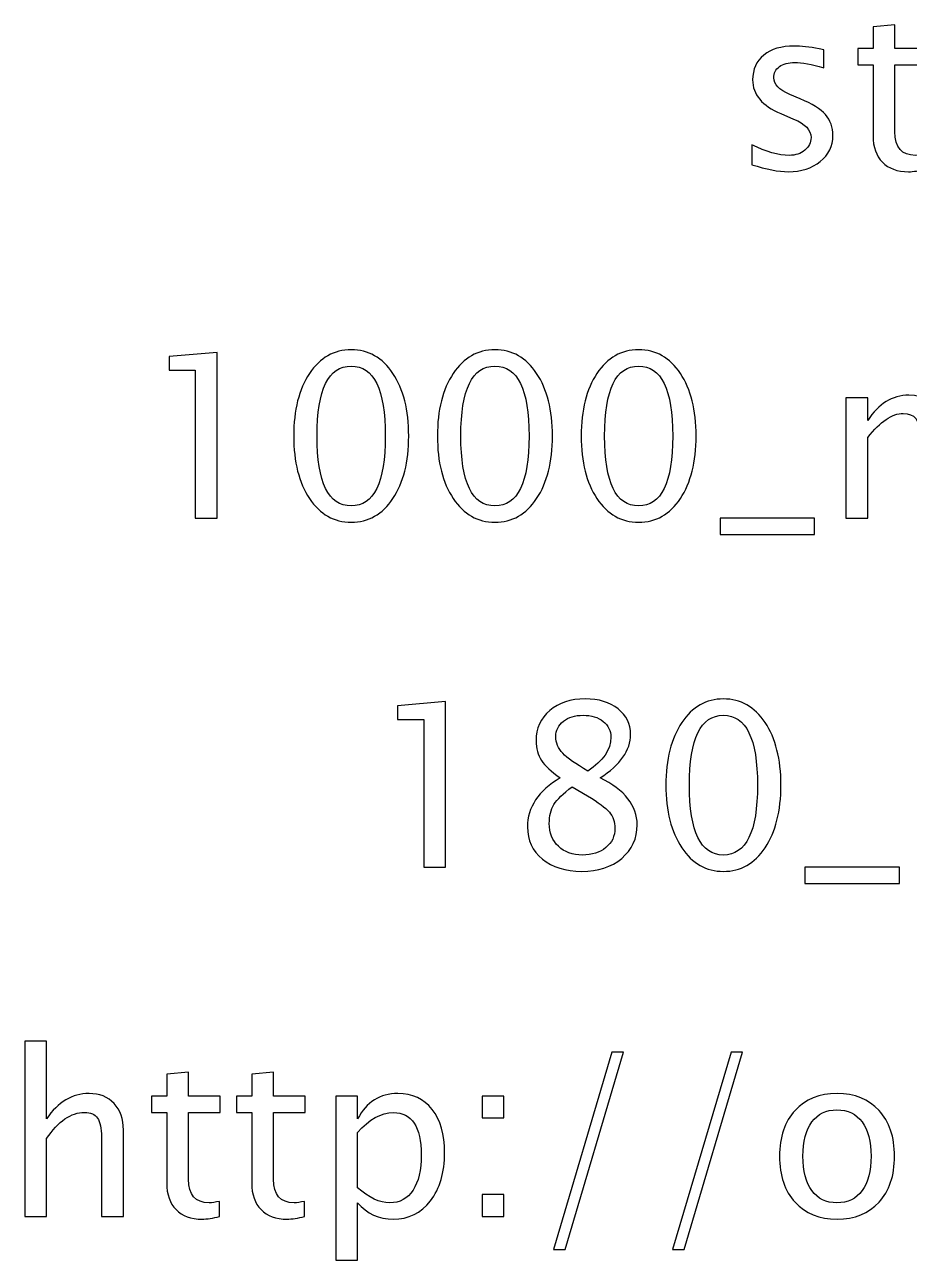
# Model space of a CAD drawing. Header units: centimetres. Extents: x -25.5 to 25.5, y -12 to 28.7.
# Drawn here: x -25.47 to -15.17, y 13.96 to 28.35 of the extents above; entities that cross this region are included whole.
import ezdxf

# ---------------------------------------------------------------- set-up
doc = ezdxf.new("R2010")
doc.units = ezdxf.units.CM
doc.header["$MEASUREMENT"] = 0
doc.layers.add('Layer 1', color=7, linetype='Continuous')

msp = doc.modelspace()

# ---------------------------------------------------------------- linework, layer by layer
at = {"layer": 'Layer 1'}
for points, knots in [([(-14.97447, 26.67088), (-15.05296, 26.64927), (-15.12131, 26.63869), (-15.17908, 26.63869), (-15.17908, 26.63869), (-15.30873, 26.63869), (-15.40971, 26.67573), (-15.48203, 26.74981), (-15.48203, 26.74981), (-15.55479, 26.8239), (-15.59095, 26.92664), (-15.59095, 27.0585), (-15.59095, 27.0585), (-15.59095, 27.0585), (-15.59095, 27.88223), (-15.59095, 27.88223), (-15.59095, 27.88223), (-15.59095, 27.88223), (-15.76645, 27.88223), (-15.76645, 27.88223), (-15.76645, 27.88223), (-15.76645, 27.88223), (-15.76645, 28.07273), (-15.76645, 28.07273), (-15.76645, 28.07273), (-15.76645, 28.07273), (-15.59095, 28.07273), (-15.59095, 28.07273), (-15.59095, 28.07273), (-15.59095, 28.07273), (-15.59095, 28.32629), (-15.59095, 28.32629), (-15.59095, 28.32629), (-15.59095, 28.32629), (-15.33695, 28.35054), (-15.33695, 28.35054), (-15.33695, 28.35054), (-15.33695, 28.35054), (-15.33695, 28.07273), (-15.33695, 28.07273), (-15.33695, 28.07273), (-15.33695, 28.07273), (-14.96918, 28.07273), (-14.96918, 28.07273), (-14.96918, 28.07273), (-14.96918, 28.07273), (-14.96918, 27.88223), (-14.96918, 27.88223), (-14.96918, 27.88223), (-14.96918, 27.88223), (-15.33695, 27.88223), (-15.33695, 27.88223), (-15.33695, 27.88223), (-15.33695, 27.88223), (-15.33695, 27.10436), (-15.33695, 27.10436), (-15.33695, 27.10436), (-15.33695, 26.92091), (-15.25713, 26.82919), (-15.09794, 26.82919), (-15.09794, 26.82919), (-15.06399, 26.82919), (-15.02298, 26.83492), (-14.97447, 26.84595), (-14.97447, 26.84595), (-14.97447, 26.84595), (-14.97447, 26.67088), (-14.97447, 26.67088)], [0, 0, 0, 0, 0.05555556, 0.05555556, 0.05555556, 0.05555556, 0.11111111, 0.11111111, 0.11111111, 0.11111111, 0.16666667, 0.16666667, 0.16666667, 0.16666667, 0.22222222, 0.22222222, 0.22222222, 0.22222222, 0.27777778, 0.27777778, 0.27777778, 0.27777778, 0.33333333, 0.33333333, 0.33333333, 0.33333333, 0.38888889, 0.38888889, 0.38888889, 0.38888889, 0.44444444, 0.44444444, 0.44444444, 0.44444444, 0.5, 0.5, 0.5, 0.5, 0.55555556, 0.55555556, 0.55555556, 0.55555556, 0.61111111, 0.61111111, 0.61111111, 0.61111111, 0.66666667, 0.66666667, 0.66666667, 0.66666667, 0.72222222, 0.72222222, 0.72222222, 0.72222222, 0.77777778, 0.77777778, 0.77777778, 0.77777778, 0.83333333, 0.83333333, 0.83333333, 0.83333333, 0.88888889, 0.88888889, 0.88888889, 0.88888889, 1, 1, 1, 1]), ([(-17.00073, 26.72071), (-17.00073, 26.72071), (-17.00073, 26.95354), (-17.00073, 26.95354), (-17.00073, 26.95354), (-16.83448, 26.87064), (-16.69029, 26.82919), (-16.56726, 26.82919), (-16.56726, 26.82919), (-16.49405, 26.82919), (-16.4332, 26.84903), (-16.38513, 26.88872), (-16.38513, 26.88872), (-16.33707, 26.92797), (-16.31282, 26.97736), (-16.31282, 27.03689), (-16.31282, 27.03689), (-16.31282, 27.12376), (-16.38028, 27.19564), (-16.51522, 27.25252), (-16.51522, 27.25252), (-16.51522, 27.25252), (-16.66383, 27.31558), (-16.66383, 27.31558), (-16.66383, 27.31558), (-16.88299, 27.40642), (-16.99279, 27.53783), (-16.99279, 27.70849), (-16.99279, 27.70849), (-16.99279, 27.83064), (-16.94958, 27.92677), (-16.86315, 27.99688), (-16.86315, 27.99688), (-16.77672, 28.067), (-16.6581, 28.10183), (-16.50772, 28.10183), (-16.50772, 28.10183), (-16.42967, 28.10183), (-16.33266, 28.09125), (-16.21757, 28.06964), (-16.21757, 28.06964), (-16.21757, 28.06964), (-16.16465, 28.0595), (-16.16465, 28.0595), (-16.16465, 28.0595), (-16.16465, 28.0595), (-16.16465, 27.84783), (-16.16465, 27.84783), (-16.16465, 27.84783), (-16.3062, 27.89017), (-16.41909, 27.91133), (-16.50332, 27.91133), (-16.50332, 27.91133), (-16.5774, 27.91133), (-16.63605, 27.89502), (-16.68059, 27.86283), (-16.68059, 27.86283), (-16.72468, 27.83064), (-16.74673, 27.78742), (-16.74673, 27.73318), (-16.74673, 27.73318), (-16.74673, 27.65689), (-16.685, 27.59207), (-16.56108, 27.5396), (-16.56108, 27.5396), (-16.56108, 27.5396), (-16.43893, 27.488), (-16.43893, 27.488), (-16.43893, 27.488), (-16.30047, 27.42979), (-16.20257, 27.36806), (-16.14525, 27.30323), (-16.14525, 27.30323), (-16.08748, 27.23841), (-16.05882, 27.15727), (-16.05882, 27.06026), (-16.05882, 27.06026), (-16.05882, 26.93723), (-16.10732, 26.83625), (-16.20478, 26.75731), (-16.20478, 26.75731), (-16.30179, 26.67838), (-16.42615, 26.63869), (-16.5774, 26.63869), (-16.5774, 26.63869), (-16.69381, 26.63869), (-16.83448, 26.66603), (-17.00073, 26.72071)], [0, 0, 0, 0, 0.04347826, 0.04347826, 0.04347826, 0.04347826, 0.08695652, 0.08695652, 0.08695652, 0.08695652, 0.13043478, 0.13043478, 0.13043478, 0.13043478, 0.17391304, 0.17391304, 0.17391304, 0.17391304, 0.2173913, 0.2173913, 0.2173913, 0.2173913, 0.26086957, 0.26086957, 0.26086957, 0.26086957, 0.30434783, 0.30434783, 0.30434783, 0.30434783, 0.34782609, 0.34782609, 0.34782609, 0.34782609, 0.39130435, 0.39130435, 0.39130435, 0.39130435, 0.43478261, 0.43478261, 0.43478261, 0.43478261, 0.47826087, 0.47826087, 0.47826087, 0.47826087, 0.52173913, 0.52173913, 0.52173913, 0.52173913, 0.56521739, 0.56521739, 0.56521739, 0.56521739, 0.60869565, 0.60869565, 0.60869565, 0.60869565, 0.65217391, 0.65217391, 0.65217391, 0.65217391, 0.69565217, 0.69565217, 0.69565217, 0.69565217, 0.73913043, 0.73913043, 0.73913043, 0.73913043, 0.7826087, 0.7826087, 0.7826087, 0.7826087, 0.82608696, 0.82608696, 0.82608696, 0.82608696, 0.86956522, 0.86956522, 0.86956522, 0.86956522, 0.91304348, 0.91304348, 0.91304348, 0.91304348, 1, 1, 1, 1]), ([(-23.48192, 22.60468), (-23.48192, 22.60468), (-23.48192, 24.32712), (-23.48192, 24.32712), (-23.48192, 24.32712), (-23.48192, 24.32712), (-23.78619, 24.32712), (-23.78619, 24.32712), (-23.78619, 24.32712), (-23.78619, 24.32712), (-23.78619, 24.48587), (-23.78619, 24.48587), (-23.78619, 24.48587), (-23.78619, 24.48587), (-23.22792, 24.53349), (-23.22792, 24.53349), (-23.22792, 24.53349), (-23.22792, 24.53349), (-23.22792, 22.60468), (-23.22792, 22.60468), (-23.22792, 22.60468), (-23.22792, 22.60468), (-23.48192, 22.60468), (-23.48192, 22.60468)], [0, 0, 0, 0, 0.14285714, 0.14285714, 0.14285714, 0.14285714, 0.28571429, 0.28571429, 0.28571429, 0.28571429, 0.42857143, 0.42857143, 0.42857143, 0.42857143, 0.57142857, 0.57142857, 0.57142857, 0.57142857, 0.71428571, 0.71428571, 0.71428571, 0.71428571, 1, 1, 1, 1]), ([(-21.666, 22.55706), (-21.86664, 22.55706), (-22.02848, 22.64922), (-22.15107, 22.8331), (-22.15107, 22.8331), (-22.2741, 23.01699), (-22.33539, 23.25952), (-22.33539, 23.56115), (-22.33539, 23.56115), (-22.33539, 23.86277), (-22.2741, 24.10531), (-22.15107, 24.28919), (-22.15107, 24.28919), (-22.02848, 24.47308), (-21.86664, 24.56524), (-21.666, 24.56524), (-21.666, 24.56524), (-21.46447, 24.56524), (-21.30264, 24.47352), (-21.18005, 24.29007), (-21.18005, 24.29007), (-21.0579, 24.10663), (-20.9966, 23.86365), (-20.9966, 23.56115), (-20.9966, 23.56115), (-20.9966, 23.25952), (-21.0579, 23.01699), (-21.18005, 22.8331), (-21.18005, 22.8331), (-21.30264, 22.64922), (-21.46447, 22.55706), (-21.666, 22.55706)], [0, 0, 0, 0, 0.11111111, 0.11111111, 0.11111111, 0.11111111, 0.22222222, 0.22222222, 0.22222222, 0.22222222, 0.33333333, 0.33333333, 0.33333333, 0.33333333, 0.44444444, 0.44444444, 0.44444444, 0.44444444, 0.55555556, 0.55555556, 0.55555556, 0.55555556, 0.66666667, 0.66666667, 0.66666667, 0.66666667, 0.77777778, 0.77777778, 0.77777778, 0.77777778, 1, 1, 1, 1]), ([(-19.99295, 22.55706), (-20.19359, 22.55706), (-20.35543, 22.64922), (-20.47802, 22.8331), (-20.47802, 22.8331), (-20.60105, 23.01699), (-20.66234, 23.25952), (-20.66234, 23.56115), (-20.66234, 23.56115), (-20.66234, 23.86277), (-20.60105, 24.10531), (-20.47802, 24.28919), (-20.47802, 24.28919), (-20.35543, 24.47308), (-20.19359, 24.56524), (-19.99295, 24.56524), (-19.99295, 24.56524), (-19.79142, 24.56524), (-19.62959, 24.47352), (-19.507, 24.29007), (-19.507, 24.29007), (-19.38485, 24.10663), (-19.32355, 23.86365), (-19.32355, 23.56115), (-19.32355, 23.56115), (-19.32355, 23.25952), (-19.38485, 23.01699), (-19.507, 22.8331), (-19.507, 22.8331), (-19.62959, 22.64922), (-19.79142, 22.55706), (-19.99295, 22.55706)], [0, 0, 0, 0, 0.11111111, 0.11111111, 0.11111111, 0.11111111, 0.22222222, 0.22222222, 0.22222222, 0.22222222, 0.33333333, 0.33333333, 0.33333333, 0.33333333, 0.44444444, 0.44444444, 0.44444444, 0.44444444, 0.55555556, 0.55555556, 0.55555556, 0.55555556, 0.66666667, 0.66666667, 0.66666667, 0.66666667, 0.77777778, 0.77777778, 0.77777778, 0.77777778, 1, 1, 1, 1]), ([(-18.3199, 22.55706), (-18.52054, 22.55706), (-18.68238, 22.64922), (-18.80497, 22.8331), (-18.80497, 22.8331), (-18.928, 23.01699), (-18.98929, 23.25952), (-18.98929, 23.56115), (-18.98929, 23.56115), (-18.98929, 23.86277), (-18.928, 24.10531), (-18.80497, 24.28919), (-18.80497, 24.28919), (-18.68238, 24.47308), (-18.52054, 24.56524), (-18.3199, 24.56524), (-18.3199, 24.56524), (-18.11837, 24.56524), (-17.95654, 24.47352), (-17.83395, 24.29007), (-17.83395, 24.29007), (-17.7118, 24.10663), (-17.6505, 23.86365), (-17.6505, 23.56115), (-17.6505, 23.56115), (-17.6505, 23.25952), (-17.7118, 23.01699), (-17.83395, 22.8331), (-17.83395, 22.8331), (-17.95654, 22.64922), (-18.11837, 22.55706), (-18.3199, 22.55706)], [0, 0, 0, 0, 0.11111111, 0.11111111, 0.11111111, 0.11111111, 0.22222222, 0.22222222, 0.22222222, 0.22222222, 0.33333333, 0.33333333, 0.33333333, 0.33333333, 0.44444444, 0.44444444, 0.44444444, 0.44444444, 0.55555556, 0.55555556, 0.55555556, 0.55555556, 0.66666667, 0.66666667, 0.66666667, 0.66666667, 0.77777778, 0.77777778, 0.77777778, 0.77777778, 1, 1, 1, 1]), ([(-21.66644, 22.74755), (-21.40141, 22.74755), (-21.26912, 23.01875), (-21.26912, 23.56115), (-21.26912, 23.56115), (-21.26912, 24.10354), (-21.40141, 24.37474), (-21.66644, 24.37474), (-21.66644, 24.37474), (-21.93058, 24.37474), (-22.06287, 24.10354), (-22.06287, 23.56115), (-22.06287, 23.56115), (-22.06287, 23.01875), (-21.93058, 22.74755), (-21.66644, 22.74755)], [0, 0, 0, 0, 0.2, 0.2, 0.2, 0.2, 0.4, 0.4, 0.4, 0.4, 0.6, 0.6, 0.6, 0.6, 1, 1, 1, 1]), ([(-19.99339, 22.74755), (-19.72836, 22.74755), (-19.59607, 23.01875), (-19.59607, 23.56115), (-19.59607, 23.56115), (-19.59607, 24.10354), (-19.72836, 24.37474), (-19.99339, 24.37474), (-19.99339, 24.37474), (-20.25753, 24.37474), (-20.38982, 24.10354), (-20.38982, 23.56115), (-20.38982, 23.56115), (-20.38982, 23.01875), (-20.25753, 22.74755), (-19.99339, 22.74755)], [0, 0, 0, 0, 0.2, 0.2, 0.2, 0.2, 0.4, 0.4, 0.4, 0.4, 0.6, 0.6, 0.6, 0.6, 1, 1, 1, 1]), ([(-18.32034, 22.74755), (-18.05531, 22.74755), (-17.92302, 23.01875), (-17.92302, 23.56115), (-17.92302, 23.56115), (-17.92302, 24.10354), (-18.05531, 24.37474), (-18.32034, 24.37474), (-18.32034, 24.37474), (-18.58448, 24.37474), (-18.71677, 24.10354), (-18.71677, 23.56115), (-18.71677, 23.56115), (-18.71677, 23.01875), (-18.58448, 22.74755), (-18.32034, 22.74755)], [0, 0, 0, 0, 0.2, 0.2, 0.2, 0.2, 0.4, 0.4, 0.4, 0.4, 0.6, 0.6, 0.6, 0.6, 1, 1, 1, 1]), ([(-15.90602, 22.60468), (-15.90602, 22.60468), (-15.90602, 24.00697), (-15.90602, 24.00697), (-15.90602, 24.00697), (-15.90602, 24.00697), (-15.65202, 24.00697), (-15.65202, 24.00697), (-15.65202, 24.00697), (-15.65202, 24.00697), (-15.65202, 23.74195), (-15.65202, 23.74195), (-15.65202, 23.74195), (-15.52811, 23.93818), (-15.36936, 24.03607), (-15.17489, 24.03607), (-15.17489, 24.03607), (-14.98748, 24.03607), (-14.86004, 23.93818), (-14.79213, 23.74195), (-14.79213, 23.74195), (-14.67174, 23.93994), (-14.51475, 24.03872), (-14.32205, 24.03872), (-14.32205, 24.03872), (-14.19902, 24.03872), (-14.10333, 24.00256), (-14.03498, 23.9298), (-14.03498, 23.9298), (-13.96663, 23.85704), (-13.93223, 23.75518), (-13.93223, 23.62421), (-13.93223, 23.62421), (-13.93223, 23.62421), (-13.93223, 22.60468), (-13.93223, 22.60468), (-13.93223, 22.60468), (-13.93223, 22.60468), (-14.18623, 22.60468), (-14.18623, 22.60468), (-14.18623, 22.60468), (-14.18623, 22.60468), (-14.18623, 23.58231), (-14.18623, 23.58231), (-14.18623, 23.58231), (-14.18623, 23.74195), (-14.24973, 23.82176), (-14.37673, 23.82176), (-14.37673, 23.82176), (-14.50858, 23.82176), (-14.64705, 23.72872), (-14.79213, 23.54219), (-14.79213, 23.54219), (-14.79213, 23.54219), (-14.79213, 22.60468), (-14.79213, 22.60468), (-14.79213, 22.60468), (-14.79213, 22.60468), (-15.04613, 22.60468), (-15.04613, 22.60468), (-15.04613, 22.60468), (-15.04613, 22.60468), (-15.04613, 23.5832), (-15.04613, 23.5832), (-15.04613, 23.5832), (-15.04613, 23.74415), (-15.11051, 23.82441), (-15.23971, 23.82441), (-15.23971, 23.82441), (-15.36803, 23.82441), (-15.50562, 23.73092), (-15.65202, 23.54351), (-15.65202, 23.54351), (-15.65202, 23.54351), (-15.65202, 22.60468), (-15.65202, 22.60468), (-15.65202, 22.60468), (-15.65202, 22.60468), (-15.90602, 22.60468), (-15.90602, 22.60468)], [0, 0, 0, 0, 0.04761905, 0.04761905, 0.04761905, 0.04761905, 0.0952381, 0.0952381, 0.0952381, 0.0952381, 0.14285714, 0.14285714, 0.14285714, 0.14285714, 0.19047619, 0.19047619, 0.19047619, 0.19047619, 0.23809524, 0.23809524, 0.23809524, 0.23809524, 0.28571429, 0.28571429, 0.28571429, 0.28571429, 0.33333333, 0.33333333, 0.33333333, 0.33333333, 0.38095238, 0.38095238, 0.38095238, 0.38095238, 0.42857143, 0.42857143, 0.42857143, 0.42857143, 0.47619048, 0.47619048, 0.47619048, 0.47619048, 0.52380952, 0.52380952, 0.52380952, 0.52380952, 0.57142857, 0.57142857, 0.57142857, 0.57142857, 0.61904762, 0.61904762, 0.61904762, 0.61904762, 0.66666667, 0.66666667, 0.66666667, 0.66666667, 0.71428571, 0.71428571, 0.71428571, 0.71428571, 0.76190476, 0.76190476, 0.76190476, 0.76190476, 0.80952381, 0.80952381, 0.80952381, 0.80952381, 0.85714286, 0.85714286, 0.85714286, 0.85714286, 0.9047619, 0.9047619, 0.9047619, 0.9047619, 1, 1, 1, 1]), ([(-17.37181, 22.41418), (-17.37181, 22.41418), (-17.37181, 22.60468), (-17.37181, 22.60468), (-17.37181, 22.60468), (-17.37181, 22.60468), (-16.27114, 22.60468), (-16.27114, 22.60468), (-16.27114, 22.60468), (-16.27114, 22.60468), (-16.27114, 22.41418), (-16.27114, 22.41418), (-16.27114, 22.41418), (-16.27114, 22.41418), (-17.37181, 22.41418), (-17.37181, 22.41418)], [0, 0, 0, 0, 0.2, 0.2, 0.2, 0.2, 0.4, 0.4, 0.4, 0.4, 0.6, 0.6, 0.6, 0.6, 1, 1, 1, 1]), ([(-20.82177, 18.53892), (-20.82177, 18.53892), (-20.82177, 20.26136), (-20.82177, 20.26136), (-20.82177, 20.26136), (-20.82177, 20.26136), (-21.12604, 20.26136), (-21.12604, 20.26136), (-21.12604, 20.26136), (-21.12604, 20.26136), (-21.12604, 20.42011), (-21.12604, 20.42011), (-21.12604, 20.42011), (-21.12604, 20.42011), (-20.56777, 20.46773), (-20.56777, 20.46773), (-20.56777, 20.46773), (-20.56777, 20.46773), (-20.56777, 18.53892), (-20.56777, 18.53892), (-20.56777, 18.53892), (-20.56777, 18.53892), (-20.82177, 18.53892), (-20.82177, 18.53892)], [0, 0, 0, 0, 0.14285714, 0.14285714, 0.14285714, 0.14285714, 0.28571429, 0.28571429, 0.28571429, 0.28571429, 0.42857143, 0.42857143, 0.42857143, 0.42857143, 0.57142857, 0.57142857, 0.57142857, 0.57142857, 0.71428571, 0.71428571, 0.71428571, 0.71428571, 1, 1, 1, 1]), ([(-19.23339, 19.58005), (-19.33834, 19.65326), (-19.41154, 19.72117), (-19.45255, 19.78422), (-19.45255, 19.78422), (-19.49356, 19.84684), (-19.51385, 19.92269), (-19.51385, 20.01132), (-19.51385, 20.01132), (-19.51385, 20.15596), (-19.46093, 20.2737), (-19.35554, 20.3641), (-19.35554, 20.3641), (-19.24971, 20.4545), (-19.11168, 20.49948), (-18.94147, 20.49948), (-18.94147, 20.49948), (-18.78448, 20.49948), (-18.65704, 20.46112), (-18.55958, 20.38439), (-18.55958, 20.38439), (-18.46213, 20.3081), (-18.41318, 20.20844), (-18.41318, 20.08629), (-18.41318, 20.08629), (-18.41318, 19.90108), (-18.5318, 19.73219), (-18.7686, 19.58005), (-18.7686, 19.58005), (-18.48065, 19.43894), (-18.33645, 19.25682), (-18.33645, 19.03369), (-18.33645, 19.03369), (-18.33645, 18.8745), (-18.39687, 18.74441), (-18.51725, 18.64299), (-18.51725, 18.64299), (-18.63764, 18.54201), (-18.79242, 18.4913), (-18.98204, 18.4913), (-18.98204, 18.4913), (-19.17121, 18.4913), (-19.32379, 18.53892), (-19.4402, 18.63417), (-19.4402, 18.63417), (-19.55618, 18.72898), (-19.61439, 18.85421), (-19.61439, 19.009), (-19.61439, 19.009), (-19.61439, 19.2383), (-19.48739, 19.42836), (-19.23339, 19.58005)], [0, 0, 0, 0, 0.07142857, 0.07142857, 0.07142857, 0.07142857, 0.14285714, 0.14285714, 0.14285714, 0.14285714, 0.21428571, 0.21428571, 0.21428571, 0.21428571, 0.28571429, 0.28571429, 0.28571429, 0.28571429, 0.35714286, 0.35714286, 0.35714286, 0.35714286, 0.42857143, 0.42857143, 0.42857143, 0.42857143, 0.5, 0.5, 0.5, 0.5, 0.57142857, 0.57142857, 0.57142857, 0.57142857, 0.64285714, 0.64285714, 0.64285714, 0.64285714, 0.71428571, 0.71428571, 0.71428571, 0.71428571, 0.78571429, 0.78571429, 0.78571429, 0.78571429, 0.85714286, 0.85714286, 0.85714286, 0.85714286, 1, 1, 1, 1]), ([(-17.3328, 18.4913), (-17.53344, 18.4913), (-17.69528, 18.58346), (-17.81787, 18.76734), (-17.81787, 18.76734), (-17.9409, 18.95123), (-18.00219, 19.19376), (-18.00219, 19.49539), (-18.00219, 19.49539), (-18.00219, 19.79701), (-17.9409, 20.03955), (-17.81787, 20.22343), (-17.81787, 20.22343), (-17.69528, 20.40732), (-17.53344, 20.49948), (-17.3328, 20.49948), (-17.3328, 20.49948), (-17.13127, 20.49948), (-16.96944, 20.40776), (-16.84685, 20.22431), (-16.84685, 20.22431), (-16.7247, 20.04087), (-16.6634, 19.79789), (-16.6634, 19.49539), (-16.6634, 19.49539), (-16.6634, 19.19376), (-16.7247, 18.95123), (-16.84685, 18.76734), (-16.84685, 18.76734), (-16.96944, 18.58346), (-17.13127, 18.4913), (-17.3328, 18.4913)], [0, 0, 0, 0, 0.11111111, 0.11111111, 0.11111111, 0.11111111, 0.22222222, 0.22222222, 0.22222222, 0.22222222, 0.33333333, 0.33333333, 0.33333333, 0.33333333, 0.44444444, 0.44444444, 0.44444444, 0.44444444, 0.55555556, 0.55555556, 0.55555556, 0.55555556, 0.66666667, 0.66666667, 0.66666667, 0.66666667, 0.77777778, 0.77777778, 0.77777778, 0.77777778, 1, 1, 1, 1]), ([(-18.9106, 19.65987), (-18.73245, 19.77761), (-18.64337, 19.90814), (-18.64337, 20.05233), (-18.64337, 20.05233), (-18.64337, 20.1295), (-18.67336, 20.19124), (-18.73289, 20.23842), (-18.73289, 20.23842), (-18.79286, 20.28561), (-18.87091, 20.30898), (-18.96748, 20.30898), (-18.96748, 20.30898), (-19.06097, 20.30898), (-19.13726, 20.28605), (-19.19591, 20.23975), (-19.19591, 20.23975), (-19.25456, 20.19345), (-19.28366, 20.13391), (-19.28366, 20.06027), (-19.28366, 20.06027), (-19.28366, 19.98883), (-19.2572, 19.92445), (-19.20428, 19.86713), (-19.20428, 19.86713), (-19.15137, 19.81024), (-19.05347, 19.74101), (-18.9106, 19.65987)], [0, 0, 0, 0, 0.125, 0.125, 0.125, 0.125, 0.25, 0.25, 0.25, 0.25, 0.375, 0.375, 0.375, 0.375, 0.5, 0.5, 0.5, 0.5, 0.625, 0.625, 0.625, 0.625, 0.75, 0.75, 0.75, 0.75, 1, 1, 1, 1]), ([(-17.33324, 18.68179), (-17.06821, 18.68179), (-16.93592, 18.95299), (-16.93592, 19.49539), (-16.93592, 19.49539), (-16.93592, 20.03778), (-17.06821, 20.30898), (-17.33324, 20.30898), (-17.33324, 20.30898), (-17.59738, 20.30898), (-17.72967, 20.03778), (-17.72967, 19.49539), (-17.72967, 19.49539), (-17.72967, 18.95299), (-17.59738, 18.68179), (-17.33324, 18.68179)], [0, 0, 0, 0, 0.2, 0.2, 0.2, 0.2, 0.4, 0.4, 0.4, 0.4, 0.6, 0.6, 0.6, 0.6, 1, 1, 1, 1]), ([(-19.09492, 19.47687), (-19.19811, 19.39749), (-19.26823, 19.32826), (-19.30527, 19.26917), (-19.30527, 19.26917), (-19.34187, 19.21008), (-19.36039, 19.13688), (-19.36039, 19.04868), (-19.36039, 19.04868), (-19.36039, 18.93932), (-19.32511, 18.85069), (-19.25411, 18.78322), (-19.25411, 18.78322), (-19.18312, 18.71575), (-19.09007, 18.68179), (-18.9741, 18.68179), (-18.9741, 18.68179), (-18.86253, 18.68179), (-18.77169, 18.71046), (-18.70158, 18.76823), (-18.70158, 18.76823), (-18.63102, 18.82599), (-18.59574, 18.90096), (-18.59574, 18.99312), (-18.59574, 18.99312), (-18.59574, 19.0672), (-18.61735, 19.13026), (-18.66101, 19.18142), (-18.66101, 19.18142), (-18.70466, 19.23257), (-18.78889, 19.29519), (-18.91368, 19.36927), (-18.91368, 19.36927), (-18.91368, 19.36927), (-19.09492, 19.47687), (-19.09492, 19.47687)], [0, 0, 0, 0, 0.1, 0.1, 0.1, 0.1, 0.2, 0.2, 0.2, 0.2, 0.3, 0.3, 0.3, 0.3, 0.4, 0.4, 0.4, 0.4, 0.5, 0.5, 0.5, 0.5, 0.6, 0.6, 0.6, 0.6, 0.7, 0.7, 0.7, 0.7, 0.8, 0.8, 0.8, 0.8, 1, 1, 1, 1]), ([(-16.38471, 18.34842), (-16.38471, 18.34842), (-16.38471, 18.53892), (-16.38471, 18.53892), (-16.38471, 18.53892), (-16.38471, 18.53892), (-15.28404, 18.53892), (-15.28404, 18.53892), (-15.28404, 18.53892), (-15.28404, 18.53892), (-15.28404, 18.34842), (-15.28404, 18.34842), (-15.28404, 18.34842), (-15.28404, 18.34842), (-16.38471, 18.34842), (-16.38471, 18.34842)], [0, 0, 0, 0, 0.2, 0.2, 0.2, 0.2, 0.4, 0.4, 0.4, 0.4, 0.6, 0.6, 0.6, 0.6, 1, 1, 1, 1]), ([(-25.46673, 14.47316), (-25.46673, 14.47316), (-25.46673, 16.51309), (-25.46673, 16.51309), (-25.46673, 16.51309), (-25.46673, 16.51309), (-25.21273, 16.51309), (-25.21273, 16.51309), (-25.21273, 16.51309), (-25.21273, 16.51309), (-25.21273, 15.61043), (-25.21273, 15.61043), (-25.21273, 15.61043), (-25.07823, 15.80666), (-24.91331, 15.90455), (-24.7184, 15.90455), (-24.7184, 15.90455), (-24.59581, 15.90455), (-24.49836, 15.86619), (-24.42648, 15.78902), (-24.42648, 15.78902), (-24.3546, 15.71229), (-24.31844, 15.60866), (-24.31844, 15.47902), (-24.31844, 15.47902), (-24.31844, 15.47902), (-24.31844, 14.47316), (-24.31844, 14.47316), (-24.31844, 14.47316), (-24.31844, 14.47316), (-24.57244, 14.47316), (-24.57244, 14.47316), (-24.57244, 14.47316), (-24.57244, 14.47316), (-24.57244, 15.39611), (-24.57244, 15.39611), (-24.57244, 15.39611), (-24.57244, 15.50018), (-24.58787, 15.57427), (-24.6183, 15.61836), (-24.6183, 15.61836), (-24.64917, 15.6629), (-24.69988, 15.68495), (-24.77088, 15.68495), (-24.77088, 15.68495), (-24.92698, 15.68495), (-25.07427, 15.58309), (-25.21273, 15.37936), (-25.21273, 15.37936), (-25.21273, 15.37936), (-25.21273, 14.47316), (-25.21273, 14.47316), (-25.21273, 14.47316), (-25.21273, 14.47316), (-25.46673, 14.47316), (-25.46673, 14.47316)], [0, 0, 0, 0, 0.06666667, 0.06666667, 0.06666667, 0.06666667, 0.13333333, 0.13333333, 0.13333333, 0.13333333, 0.2, 0.2, 0.2, 0.2, 0.26666667, 0.26666667, 0.26666667, 0.26666667, 0.33333333, 0.33333333, 0.33333333, 0.33333333, 0.4, 0.4, 0.4, 0.4, 0.46666667, 0.46666667, 0.46666667, 0.46666667, 0.53333333, 0.53333333, 0.53333333, 0.53333333, 0.6, 0.6, 0.6, 0.6, 0.66666667, 0.66666667, 0.66666667, 0.66666667, 0.73333333, 0.73333333, 0.73333333, 0.73333333, 0.8, 0.8, 0.8, 0.8, 0.86666667, 0.86666667, 0.86666667, 0.86666667, 1, 1, 1, 1]), ([(-19.31165, 14.08951), (-19.31165, 14.08951), (-18.63123, 16.3861), (-18.63123, 16.3861), (-18.63123, 16.3861), (-18.63123, 16.3861), (-18.49673, 16.3861), (-18.49673, 16.3861), (-18.49673, 16.3861), (-18.49673, 16.3861), (-19.17715, 14.08951), (-19.17715, 14.08951), (-19.17715, 14.08951), (-19.17715, 14.08951), (-19.31165, 14.08951), (-19.31165, 14.08951)], [0, 0, 0, 0, 0.2, 0.2, 0.2, 0.2, 0.4, 0.4, 0.4, 0.4, 0.6, 0.6, 0.6, 0.6, 1, 1, 1, 1]), ([(-17.92435, 14.08951), (-17.92435, 14.08951), (-17.24393, 16.3861), (-17.24393, 16.3861), (-17.24393, 16.3861), (-17.24393, 16.3861), (-17.10943, 16.3861), (-17.10943, 16.3861), (-17.10943, 16.3861), (-17.10943, 16.3861), (-17.78985, 14.08951), (-17.78985, 14.08951), (-17.78985, 14.08951), (-17.78985, 14.08951), (-17.92435, 14.08951), (-17.92435, 14.08951)], [0, 0, 0, 0, 0.2, 0.2, 0.2, 0.2, 0.4, 0.4, 0.4, 0.4, 0.6, 0.6, 0.6, 0.6, 1, 1, 1, 1]), ([(-23.19749, 14.4736), (-23.27598, 14.45199), (-23.34433, 14.44141), (-23.4021, 14.44141), (-23.4021, 14.44141), (-23.53175, 14.44141), (-23.63273, 14.47845), (-23.70505, 14.55253), (-23.70505, 14.55253), (-23.77781, 14.62662), (-23.81397, 14.72936), (-23.81397, 14.86122), (-23.81397, 14.86122), (-23.81397, 14.86122), (-23.81397, 15.68495), (-23.81397, 15.68495), (-23.81397, 15.68495), (-23.81397, 15.68495), (-23.98947, 15.68495), (-23.98947, 15.68495), (-23.98947, 15.68495), (-23.98947, 15.68495), (-23.98947, 15.87545), (-23.98947, 15.87545), (-23.98947, 15.87545), (-23.98947, 15.87545), (-23.81397, 15.87545), (-23.81397, 15.87545), (-23.81397, 15.87545), (-23.81397, 15.87545), (-23.81397, 16.12901), (-23.81397, 16.12901), (-23.81397, 16.12901), (-23.81397, 16.12901), (-23.55997, 16.15326), (-23.55997, 16.15326), (-23.55997, 16.15326), (-23.55997, 16.15326), (-23.55997, 15.87545), (-23.55997, 15.87545), (-23.55997, 15.87545), (-23.55997, 15.87545), (-23.1922, 15.87545), (-23.1922, 15.87545), (-23.1922, 15.87545), (-23.1922, 15.87545), (-23.1922, 15.68495), (-23.1922, 15.68495), (-23.1922, 15.68495), (-23.1922, 15.68495), (-23.55997, 15.68495), (-23.55997, 15.68495), (-23.55997, 15.68495), (-23.55997, 15.68495), (-23.55997, 14.90708), (-23.55997, 14.90708), (-23.55997, 14.90708), (-23.55997, 14.72363), (-23.48015, 14.63191), (-23.32096, 14.63191), (-23.32096, 14.63191), (-23.28701, 14.63191), (-23.246, 14.63764), (-23.19749, 14.64867), (-23.19749, 14.64867), (-23.19749, 14.64867), (-23.19749, 14.4736), (-23.19749, 14.4736)], [0, 0, 0, 0, 0.05555556, 0.05555556, 0.05555556, 0.05555556, 0.11111111, 0.11111111, 0.11111111, 0.11111111, 0.16666667, 0.16666667, 0.16666667, 0.16666667, 0.22222222, 0.22222222, 0.22222222, 0.22222222, 0.27777778, 0.27777778, 0.27777778, 0.27777778, 0.33333333, 0.33333333, 0.33333333, 0.33333333, 0.38888889, 0.38888889, 0.38888889, 0.38888889, 0.44444444, 0.44444444, 0.44444444, 0.44444444, 0.5, 0.5, 0.5, 0.5, 0.55555556, 0.55555556, 0.55555556, 0.55555556, 0.61111111, 0.61111111, 0.61111111, 0.61111111, 0.66666667, 0.66666667, 0.66666667, 0.66666667, 0.72222222, 0.72222222, 0.72222222, 0.72222222, 0.77777778, 0.77777778, 0.77777778, 0.77777778, 0.83333333, 0.83333333, 0.83333333, 0.83333333, 0.88888889, 0.88888889, 0.88888889, 0.88888889, 1, 1, 1, 1]), ([(-22.20795, 14.4736), (-22.28644, 14.45199), (-22.35479, 14.44141), (-22.41256, 14.44141), (-22.41256, 14.44141), (-22.54221, 14.44141), (-22.64319, 14.47845), (-22.71551, 14.55253), (-22.71551, 14.55253), (-22.78827, 14.62662), (-22.82443, 14.72936), (-22.82443, 14.86122), (-22.82443, 14.86122), (-22.82443, 14.86122), (-22.82443, 15.68495), (-22.82443, 15.68495), (-22.82443, 15.68495), (-22.82443, 15.68495), (-22.99993, 15.68495), (-22.99993, 15.68495), (-22.99993, 15.68495), (-22.99993, 15.68495), (-22.99993, 15.87545), (-22.99993, 15.87545), (-22.99993, 15.87545), (-22.99993, 15.87545), (-22.82443, 15.87545), (-22.82443, 15.87545), (-22.82443, 15.87545), (-22.82443, 15.87545), (-22.82443, 16.12901), (-22.82443, 16.12901), (-22.82443, 16.12901), (-22.82443, 16.12901), (-22.57043, 16.15326), (-22.57043, 16.15326), (-22.57043, 16.15326), (-22.57043, 16.15326), (-22.57043, 15.87545), (-22.57043, 15.87545), (-22.57043, 15.87545), (-22.57043, 15.87545), (-22.20266, 15.87545), (-22.20266, 15.87545), (-22.20266, 15.87545), (-22.20266, 15.87545), (-22.20266, 15.68495), (-22.20266, 15.68495), (-22.20266, 15.68495), (-22.20266, 15.68495), (-22.57043, 15.68495), (-22.57043, 15.68495), (-22.57043, 15.68495), (-22.57043, 15.68495), (-22.57043, 14.90708), (-22.57043, 14.90708), (-22.57043, 14.90708), (-22.57043, 14.72363), (-22.49061, 14.63191), (-22.33142, 14.63191), (-22.33142, 14.63191), (-22.29747, 14.63191), (-22.25646, 14.63764), (-22.20795, 14.64867), (-22.20795, 14.64867), (-22.20795, 14.64867), (-22.20795, 14.4736), (-22.20795, 14.4736)], [0, 0, 0, 0, 0.05555556, 0.05555556, 0.05555556, 0.05555556, 0.11111111, 0.11111111, 0.11111111, 0.11111111, 0.16666667, 0.16666667, 0.16666667, 0.16666667, 0.22222222, 0.22222222, 0.22222222, 0.22222222, 0.27777778, 0.27777778, 0.27777778, 0.27777778, 0.33333333, 0.33333333, 0.33333333, 0.33333333, 0.38888889, 0.38888889, 0.38888889, 0.38888889, 0.44444444, 0.44444444, 0.44444444, 0.44444444, 0.5, 0.5, 0.5, 0.5, 0.55555556, 0.55555556, 0.55555556, 0.55555556, 0.61111111, 0.61111111, 0.61111111, 0.61111111, 0.66666667, 0.66666667, 0.66666667, 0.66666667, 0.72222222, 0.72222222, 0.72222222, 0.72222222, 0.77777778, 0.77777778, 0.77777778, 0.77777778, 0.83333333, 0.83333333, 0.83333333, 0.83333333, 0.88888889, 0.88888889, 0.88888889, 0.88888889, 1, 1, 1, 1]), ([(-21.84547, 13.96251), (-21.84547, 13.96251), (-21.84547, 15.87545), (-21.84547, 15.87545), (-21.84547, 15.87545), (-21.84547, 15.87545), (-21.59147, 15.87545), (-21.59147, 15.87545), (-21.59147, 15.87545), (-21.59147, 15.87545), (-21.59147, 15.61043), (-21.59147, 15.61043), (-21.59147, 15.61043), (-21.4874, 15.80666), (-21.33086, 15.90455), (-21.12228, 15.90455), (-21.12228, 15.90455), (-20.95338, 15.90455), (-20.82065, 15.84326), (-20.72364, 15.72023), (-20.72364, 15.72023), (-20.62662, 15.5972), (-20.57812, 15.42919), (-20.57812, 15.2162), (-20.57812, 15.2162), (-20.57812, 14.98425), (-20.63324, 14.79683), (-20.74304, 14.65484), (-20.74304, 14.65484), (-20.85284, 14.51241), (-20.99748, 14.44141), (-21.17652, 14.44141), (-21.17652, 14.44141), (-21.34276, 14.44141), (-21.48123, 14.50491), (-21.59147, 14.63235), (-21.59147, 14.63235), (-21.59147, 14.63235), (-21.59147, 13.96251), (-21.59147, 13.96251), (-21.59147, 13.96251), (-21.59147, 13.96251), (-21.84547, 13.96251), (-21.84547, 13.96251)], [0, 0, 0, 0, 0.08333333, 0.08333333, 0.08333333, 0.08333333, 0.16666667, 0.16666667, 0.16666667, 0.16666667, 0.25, 0.25, 0.25, 0.25, 0.33333333, 0.33333333, 0.33333333, 0.33333333, 0.41666667, 0.41666667, 0.41666667, 0.41666667, 0.5, 0.5, 0.5, 0.5, 0.58333333, 0.58333333, 0.58333333, 0.58333333, 0.66666667, 0.66666667, 0.66666667, 0.66666667, 0.75, 0.75, 0.75, 0.75, 0.83333333, 0.83333333, 0.83333333, 0.83333333, 1, 1, 1, 1]), ([(-20.14332, 15.62145), (-20.14332, 15.62145), (-20.14332, 15.87545), (-20.14332, 15.87545), (-20.14332, 15.87545), (-20.14332, 15.87545), (-19.88932, 15.87545), (-19.88932, 15.87545), (-19.88932, 15.87545), (-19.88932, 15.87545), (-19.88932, 15.62145), (-19.88932, 15.62145), (-19.88932, 15.62145), (-19.88932, 15.62145), (-20.14332, 15.62145), (-20.14332, 15.62145)], [0, 0, 0, 0, 0.2, 0.2, 0.2, 0.2, 0.4, 0.4, 0.4, 0.4, 0.6, 0.6, 0.6, 0.6, 1, 1, 1, 1]), ([(-16.01053, 14.44141), (-16.21646, 14.44141), (-16.37962, 14.50711), (-16.49957, 14.63852), (-16.49957, 14.63852), (-16.61995, 14.76993), (-16.67993, 14.94853), (-16.67993, 15.17386), (-16.67993, 15.17386), (-16.67993, 15.39876), (-16.61995, 15.57691), (-16.49957, 15.70788), (-16.49957, 15.70788), (-16.37962, 15.83885), (-16.21646, 15.90455), (-16.01053, 15.90455), (-16.01053, 15.90455), (-15.8046, 15.90455), (-15.64144, 15.83885), (-15.52149, 15.70788), (-15.52149, 15.70788), (-15.40111, 15.57691), (-15.34114, 15.39876), (-15.34114, 15.17386), (-15.34114, 15.17386), (-15.34114, 14.94853), (-15.40111, 14.76993), (-15.52149, 14.63852), (-15.52149, 14.63852), (-15.64144, 14.50711), (-15.8046, 14.44141), (-16.01053, 14.44141)], [0, 0, 0, 0, 0.11111111, 0.11111111, 0.11111111, 0.11111111, 0.22222222, 0.22222222, 0.22222222, 0.22222222, 0.33333333, 0.33333333, 0.33333333, 0.33333333, 0.44444444, 0.44444444, 0.44444444, 0.44444444, 0.55555556, 0.55555556, 0.55555556, 0.55555556, 0.66666667, 0.66666667, 0.66666667, 0.66666667, 0.77777778, 0.77777778, 0.77777778, 0.77777778, 1, 1, 1, 1]), ([(-16.01097, 14.63191), (-15.88529, 14.63191), (-15.7874, 14.67909), (-15.71773, 14.7739), (-15.71773, 14.7739), (-15.64849, 14.86827), (-15.61366, 15.00189), (-15.61366, 15.17386), (-15.61366, 15.17386), (-15.61366, 15.3454), (-15.64849, 15.47858), (-15.71773, 15.57294), (-15.71773, 15.57294), (-15.7874, 15.66687), (-15.88529, 15.71405), (-16.01097, 15.71405), (-16.01097, 15.71405), (-16.13709, 15.71405), (-16.23498, 15.66687), (-16.30378, 15.57294), (-16.30378, 15.57294), (-16.37301, 15.47858), (-16.4074, 15.3454), (-16.4074, 15.17386), (-16.4074, 15.17386), (-16.4074, 15.00189), (-16.37301, 14.86827), (-16.30378, 14.7739), (-16.30378, 14.7739), (-16.23498, 14.67909), (-16.13709, 14.63191), (-16.01097, 14.63191)], [0, 0, 0, 0, 0.11111111, 0.11111111, 0.11111111, 0.11111111, 0.22222222, 0.22222222, 0.22222222, 0.22222222, 0.33333333, 0.33333333, 0.33333333, 0.33333333, 0.44444444, 0.44444444, 0.44444444, 0.44444444, 0.55555556, 0.55555556, 0.55555556, 0.55555556, 0.66666667, 0.66666667, 0.66666667, 0.66666667, 0.77777778, 0.77777778, 0.77777778, 0.77777778, 1, 1, 1, 1]), ([(-21.59147, 14.80742), (-21.4605, 14.69056), (-21.33571, 14.63191), (-21.21709, 14.63191), (-21.21709, 14.63191), (-21.10023, 14.63191), (-21.00983, 14.68086), (-20.94633, 14.77831), (-20.94633, 14.77831), (-20.88239, 14.87577), (-20.85064, 15.01291), (-20.85064, 15.19018), (-20.85064, 15.19018), (-20.85064, 15.51826), (-20.95912, 15.6823), (-21.17608, 15.6823), (-21.17608, 15.6823), (-21.31807, 15.6823), (-21.45653, 15.60558), (-21.59147, 15.45168), (-21.59147, 15.45168), (-21.59147, 15.45168), (-21.59147, 14.80742), (-21.59147, 14.80742)], [0, 0, 0, 0, 0.14285714, 0.14285714, 0.14285714, 0.14285714, 0.28571429, 0.28571429, 0.28571429, 0.28571429, 0.42857143, 0.42857143, 0.42857143, 0.42857143, 0.57142857, 0.57142857, 0.57142857, 0.57142857, 0.71428571, 0.71428571, 0.71428571, 0.71428571, 1, 1, 1, 1]), ([(-20.14332, 14.47316), (-20.14332, 14.47316), (-20.14332, 14.72716), (-20.14332, 14.72716), (-20.14332, 14.72716), (-20.14332, 14.72716), (-19.88932, 14.72716), (-19.88932, 14.72716), (-19.88932, 14.72716), (-19.88932, 14.72716), (-19.88932, 14.47316), (-19.88932, 14.47316), (-19.88932, 14.47316), (-19.88932, 14.47316), (-20.14332, 14.47316), (-20.14332, 14.47316)], [0, 0, 0, 0, 0.2, 0.2, 0.2, 0.2, 0.4, 0.4, 0.4, 0.4, 0.6, 0.6, 0.6, 0.6, 1, 1, 1, 1])]:
    msp.add_open_spline(points, degree=3, knots=knots, dxfattribs=at)

doc.saveas('drawing.dxf')
